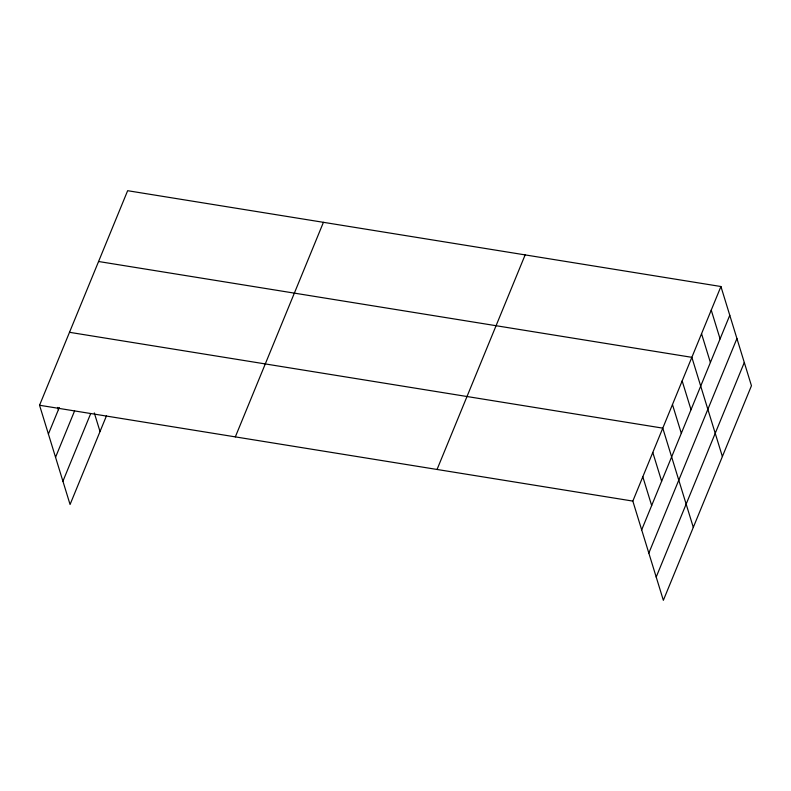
<?xml version="1.0" encoding="UTF-8"?>
<svg xmlns="http://www.w3.org/2000/svg" width="791" height="791" viewBox="0 0 791 791"><rect width="100%" height="100%" fill="white"/><g stroke="black" fill="none" stroke-linecap="round" stroke-linejoin="round"><path stroke-width="1.19" d="M106.488 415.789L70.073 504.48L39.55 405.259L127.648 190.7L720.927 286.52L751.45 385.741L663.352 600.3L632.83 501.089L720.927 286.52M48.399 434.032L59.295 407.503M55.548 457.277L74.611 410.855M62.924 481.225L90.609 413.802M235.332 436.889L323.43 222.32M437.047 469.468L525.145 254.9M641.679 529.861L729.777 315.293M648.828 553.107L736.925 338.538M656.194 577.054L744.301 362.496M98.578 261.505L691.858 357.334L722.381 456.545M69.509 332.309L662.779 428.139L693.302 527.35M39.55 405.259L632.83 501.089M711.238 310.121L720.087 338.894M701.548 333.723L710.397 362.496M682.158 380.936L691.018 409.698M672.469 404.537L681.318 433.3M652.793 452.452L661.642 481.225M642.816 476.775L651.665 505.538M94.307 412.922L100.022 431.52M57.674 407.414L58.386 409.708"/></g></svg>
